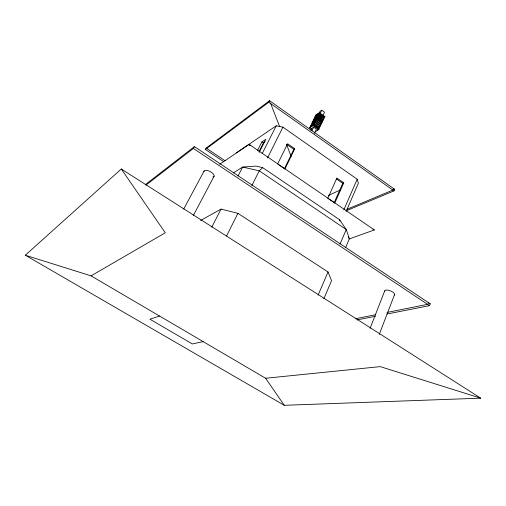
<?xml version="1.0" encoding="UTF-8"?>
<svg xmlns="http://www.w3.org/2000/svg" width="506" height="506" viewBox="0 0 506 506"><rect width="100%" height="100%" fill="white"/><g stroke="black" fill="none" stroke-linecap="round" stroke-linejoin="round"><path stroke-width="0.76" d="M394.168 295.061A5.25 1.999 21.7 0 0 394.541 294.1L394.231 293.455A5.25 1.999 21.7 0 0 390.341 290.842A5.25 1.999 21.7 0 0 385.749 290.115L384.756 290.798L384.769 291.386M387.109 313.998L429.55 305.656L430.214 303.821L194.405 146.601L145.273 184.734M379.228 334.479L394.522 294.644M370.12 328.249L384.756 290.798M346.616 210.622L394.029 190.882L394.661 189.326L269.578 100.694L206.144 148.081L205.404 149.447L223.728 161.692M323.865 298.736L331.55 280.659L328.033 271.969L237.915 213.342L221.046 209.092L200.648 220.471M345.699 247.364L349.355 238.762L346.256 229.534L339.532 219.699L262.665 167.631L255.878 166.113L242.627 167.062L233.272 172.976M318.103 295.093L328.033 271.969M340.019 244.05L346.256 229.534L259.249 170.807L242.627 167.062L238.016 176.044M346.117 211.457L358.356 183.28L357.192 179.219L282.917 127.145L276.232 125.823L236.308 152.894M343.859 209.781L357.192 179.219M334.105 202.786L342.758 183.298L343.77 182.824L336.895 178.049L327.799 198.289L334.789 203.064L343.77 182.824M315.175 131.788L318.717 129.625L319.046 128.935L313.461 124.957L309.95 127.158L309.615 127.847L311.468 129.156M318.306 128.726L319.817 127.31L314.239 123.337L310.728 125.545L310.393 126.234L313.91 124.027L314.239 123.337M319.077 127.107L320.589 125.69L315.017 121.718L311.5 123.938L311.171 124.621L314.688 122.408L315.017 121.718M319.817 125.564L321.323 124.147L315.763 120.169L312.246 122.401L311.911 123.084L315.434 120.858L315.763 120.169M320.564 123.995L322.069 122.578L316.516 118.6L312.993 120.839L312.664 121.522L316.187 119.289L316.516 118.6M321.247 122.553L322.758 121.13L317.211 117.158L313.688 119.403L313.359 120.086L316.882 117.841L317.211 117.158M321.968 121.048L323.479 119.625L317.939 115.646L314.409 117.904L314.087 118.587L317.61 116.329L317.939 115.646M322.695 119.511L324.207 118.088L318.672 114.109L315.149 116.38L314.821 117.057L318.35 114.792L318.672 114.109M324.593 117.284L324.915 116.601L319.387 112.629L315.858 114.906L315.535 115.583L319.058 113.312L324.593 117.284L323.404 118.031M314.409 133.413L316.433 129.175L313.644 127.196L311.886 128.29L310.867 130.403M322.954 115.52L324.548 112.18L321.803 110.194L320.032 111.339L319.071 113.338M311.949 130.725L313.644 127.196M320.197 113.54L321.803 110.194M309.615 127.847L313.132 125.646L313.461 124.957M284.359 168.827L293.841 149.314L294.77 148.758L287.591 143.767L277.636 164.007M294.77 148.758L284.941 169.004L278.249 164.425M267.592 157.777L282.917 127.145M226.587 235.935L237.915 213.342M251.887 185.487L259.249 170.807L262.665 167.631M262.228 153.539L276.232 125.823M259.211 152.344L265.84 139.283L261.874 141.914L257.358 150.782M258.908 151.838L263.411 142.97L265.112 141.844M211.742 227.219L221.046 209.092M205.404 149.447L268.768 102.244L269.578 100.694M193.267 215.619L214.095 176.221M183.716 209.022L204.07 171.104M145.873 185.183L193.387 148.448L194.405 146.601M25.3 255.22L121.282 168.998L480.7 398.165L284.283 405.306L25.3 255.22L91.055 275.859L265.625 378.26L284.283 405.306M219.787 164.222L249.135 144.33L374.377 229.933L349.229 238.952M323.726 117.348L324.915 116.601M322.29 120.365L323.479 119.625M320.292 123.679L322.069 122.578M317.275 130.017L319.046 128.935M91.055 275.859L165.272 232.773L121.282 168.998M328.293 195.518L340.456 189.889M346.952 209.307L394.661 189.326L393.213 188.732M159.542 316.035L149.928 319.21L192.394 343.966L203.127 341.601M355.338 318.748L375.408 314.751M386.982 312.442L427.893 304.283M357.008 319.912L375.528 316.269M265.625 378.26L380.221 366.629L480.7 398.165M428.006 302.961L430.214 303.821M372.985 229.212L374.377 229.933M193.387 148.448L429.55 305.656M206.144 148.081L225.1 160.769M261.874 141.914L263.411 142.97M286.674 144.336L293.841 149.314M336.528 178.972L342.758 183.298M268.768 102.244L394.029 190.882M313.91 124.027L319.488 127.999M314.422 125.577L317.205 127.556M313.132 125.646L318.717 129.625M315.434 120.858L321 124.83M314.688 122.408L320.26 126.38M318.843 116.355L321.607 118.341M317.61 116.329L323.151 120.308M318.11 117.892L320.874 119.871M316.882 117.841L322.436 121.813M317.388 119.397L320.159 121.383M316.187 119.289L321.746 123.262M319.558 114.875L321.765 116.462M318.35 114.792L323.884 118.765M250.211 145.424L249.135 144.33L249.964 145.62M348.248 236.776L349.355 238.762M270.432 102.901L279.571 126.481M286.655 144.773L291.165 156.405M339.532 219.699L339.975 220.989M204.013 171.762A5.629 2.366 28 0 1 210.635 171.806A5.629 2.366 28 0 1 212.956 176.967"/></g></svg>
